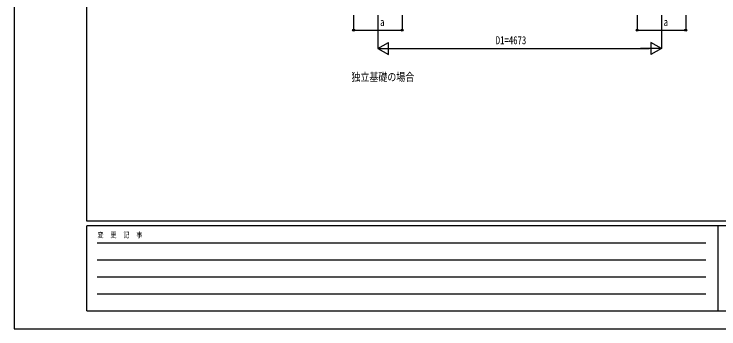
# Model space of a CAD drawing. Units: millimetres, scale not verified. Extents: x -16820 to 16820, y -11880 to 11880.
# Drawn here: x -16820 to -5205, y -11880 to -6683 of the extents above; entities that cross this region are included whole.
import ezdxf
from ezdxf.enums import TextEntityAlignment as Align

# ---------------------------------------------------------------- set-up
doc = ezdxf.new("R2010")
doc.units = ezdxf.units.MM
doc.header["$LTSCALE"] = 60
for name, color, linetype in [('0-2_USER1', 3, 'Continuous'), ('0-6_YKK_D', 6, 'Continuous'), ('0-7_YKK_ZWAK', 7, 'Continuous')]:
    doc.layers.add(name, color=color, linetype=linetype)
doc.styles.add('ＭＳ ゴシック', font='')
doc.styles.get('ＭＳ ゴシック').set_extended_font_data('MS Gothic')

msp = doc.modelspace()

# ---------------------------------------------------------------- linework, layer by layer
at = {"layer": '0-6_YKK_D'}
for p, q in [((-11224.79, -6700), (-11224.79, -6951)), ((-10824.79, -6700), (-10824.79, -7251)), ((-10424.79, -6700), (-10424.79, -6951)), ((-6551.79, -6700), (-6551.79, -6951)), ((-6151.79, -6700), (-6151.79, -7251)), ((-5751.79, -6700), (-5751.79, -6951)), ((-11224.79, -6950), (-10424.79, -6950)), ((-6551.79, -6950), (-5751.79, -6950)), ((-10824.79, -7250), (-10651.59, -7150)), ((-10651.59, -7350), (-10651.59, -7150)), ((-6151.79, -7250), (-6325, -7150)), ((-6325, -7150), (-6325, -7350)), ((-10824.79, -7250), (-10651.59, -7350)), ((-10824.79, -7250), (-10478.38, -7250)), ((-10624.79, -7250), (-6351.79, -7250)), ((-6151.79, -7250), (-6498.2, -7250)), ((-6151.79, -7250), (-6325, -7350))]:
    msp.add_line(p, q, dxfattribs=at)
for centre in [(-11224.79, -6950), (-10424.79, -6950), (-6551.79, -6950), (-5751.79, -6950)]:
    msp.add_circle(centre, 17, dxfattribs=at)
at = {"layer": '0-7_YKK_ZWAK'}
for p, q in [((-15619.92, -10100), (-15619.92, 11100)), ((15580.08, -10100), (-15619.92, -10100)), ((-5219.92, -10180), (-15619.92, -10180)), ((-15619.92, -11580), (-15619.92, -10180)), ((-5219.92, -10180), (-5219.92, -11580)), ((-19.92, -10180), (-5219.92, -10180)), ((-15449.92, -10460), (-5419.92, -10460)), ((-15449.92, -10740), (-5419.92, -10740)), ((-15449.92, -11020), (-5419.92, -11020)), ((-15449.92, -11300), (-5419.92, -11300)), ((-15619.92, -11580), (-5219.92, -11580)), ((-5219.92, -11580), (-19.92, -11580))]:
    msp.add_line(p, q, dxfattribs=at)
msp.add_lwpolyline([(-16820, -11880), (16820, -11880), (16820, 11880), (-16820, 11880)], close=True, dxfattribs=at)

# ---------------------------------------------------------------- texts
at = {"layer": '0-2_USER1', "style": 'ＭＳ ゴシック', "width": 0.8}
msp.add_text('独立基礎の場合', height=132, dxfattribs=at).set_placement((-11260.6, -7828), align=Align.BOTTOM_LEFT)
at = {"layer": '0-6_YKK_D', "style": 'ＭＳ ゴシック', "width": 0.8}
for s, p in [('a', (-10788.94, -6920)), ('a', (-6115.94, -6920)), ('D1=4673', (-8881.89, -7220))]:
    msp.add_text(s, height=132, dxfattribs=at).set_placement(p, align=Align.BOTTOM_LEFT)
at = {"layer": '0-7_YKK_ZWAK', "style": 'ＭＳ ゴシック', "width": 0.8}
msp.add_text('変  更  記  事', height=87.98, dxfattribs=at).set_placement((-15445.24, -10400), align=Align.BOTTOM_LEFT)

doc.saveas('drawing.dxf')
